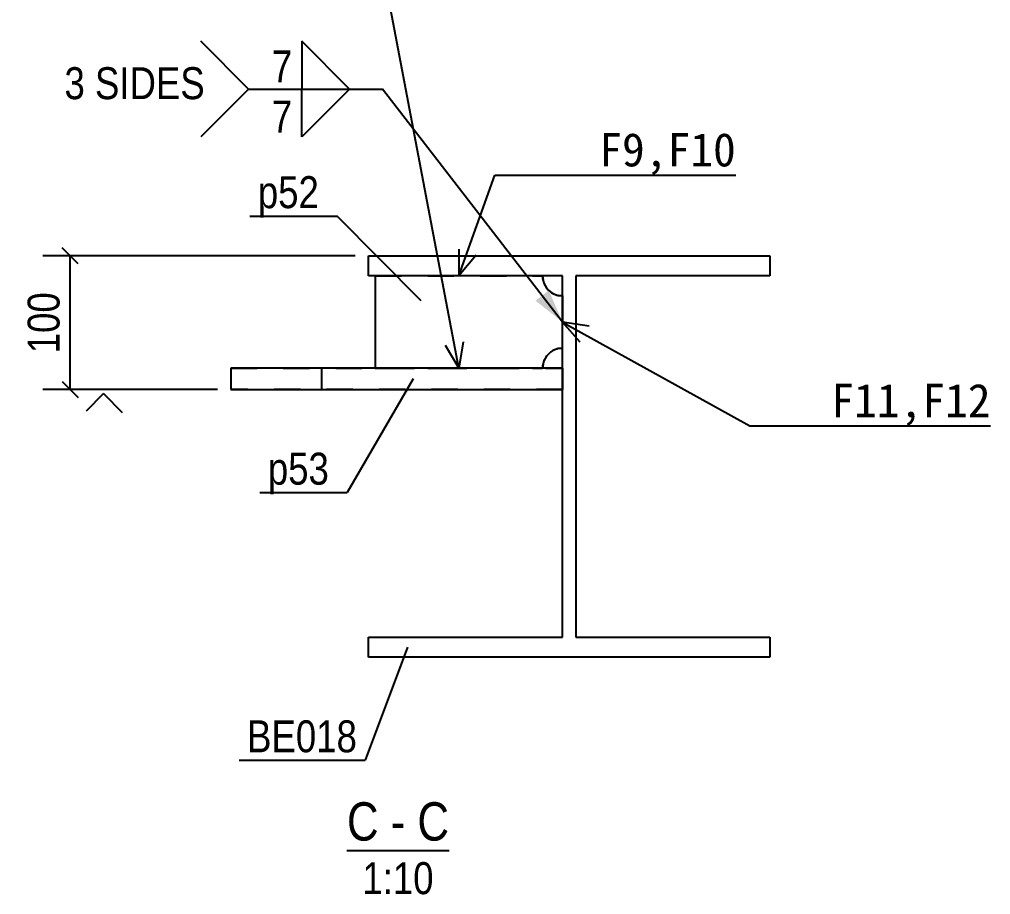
# Model space of a CAD drawing. Header units: millimetres. Extents: x -541 to 54, y -143 to 278.
# Drawn here: x -180 to -107.5, y 7.3 to 72.7 of the extents above; entities that cross this region are included whole.
import ezdxf

# ---------------------------------------------------------------- set-up
doc = ezdxf.new("R2010")
doc.units = ezdxf.units.MM
doc.linetypes.add('DXK_LINE_DOT2', pattern=[3.9198, 1.9599, -1.9599])
doc.layers.add('WELD_LABELS', color=5, linetype='Continuous')
doc.styles.add('Arial Narrow', font='ARIALN.TTF', dxfattribs={"height": 0.2})

# ---------------------------------------------------------------- blocks, each defined once
blk = doc.blocks.new('Unknown-234527772-13 - 2162')
at = {"color": 6, "linetype": 'Continuous'}
blk.add_line((-155.569, 10.579), (-147.931, 10.579), dxfattribs=at)
at = {"color": 0, "linetype": 'Continuous'}
for points in [[(-153.196, 11.329), (-153.196, 14.329), (-155.569, 14.329), (-155.569, 11.329)], [(-151.204, 11.329), (-151.204, 14.329), (-152.296, 14.329), (-152.296, 11.329)], [(-147.931, 11.329), (-147.931, 14.329), (-150.304, 14.329), (-150.304, 11.329)], [(-149.084, 7.329), (-149.084, 9.829), (-154.416, 9.829), (-154.416, 7.329)]]:
    blk.add_wipeout(points, dxfattribs=at)
at = {"color": 6, "linetype": 'Continuous', "style": 'Arial Narrow'}
for s, height, p in [('C', 2.863, (-155.569, 11.329)), ('C', 2.863, (-150.304, 11.329)), ('-', 2.863, (-152.296, 11.329)), ('1:10', 2.3861, (-154.416, 7.329))]:
    blk.add_text(s, height=height, dxfattribs=at).set_placement(p)
blk = doc.blocks.new('Part-234527772-2163 - 2162')
at = {"color": 2, "linetype": 'Continuous'}
for p, q in [((-153.45, 53.529), (-153.45, 46.629)), ((-140.912, 53.195), (-140.95, 53.529)), ((-139.45, 52.029), (-139.784, 52.066)), ((-139.784, 48.091), (-139.45, 48.129)), ((-140.95, 46.629), (-140.912, 46.962))]:
    blk.add_line(p, q, dxfattribs=at)
at = {"color": 7, "linetype": 'DXK_LINE_DOT2'}
for p, q in [((-153.45, 53.529), (-140.95, 53.529)), ((-140.95, 53.529), (-140.912, 53.195)), ((-139.784, 52.066), (-139.45, 52.029)), ((-139.45, 52.029), (-139.45, 48.129)), ((-139.45, 48.129), (-139.784, 48.091)), ((-153.45, 46.629), (-140.95, 46.629)), ((-140.912, 46.962), (-140.95, 46.629))]:
    blk.add_line(p, q, dxfattribs=at)
at = {"color": 2, "linetype": 'Continuous'}
for centre, start, end in [((-139.45, 53.529), 192.85714, 257.14286), ((-139.45, 46.629), 102.85714, 167.14286)]:
    blk.add_arc(centre, 1.5, start, end, dxfattribs=at)
at = {"color": 7, "linetype": 'DXK_LINE_DOT2'}
for centre, start, end in [((-139.45, 53.529), 192.85714, 257.14286), ((-139.45, 46.629), 102.85714, 167.14286)]:
    blk.add_arc(centre, 1.5, start, end, dxfattribs=at)
blk = doc.blocks.new('Part-234527772-2164 - 2162')
at = {"color": 7, "linetype": 'DXK_LINE_DOT2'}
for p, q in [((-164.25, 46.629), (-139.45, 46.629)), ((-157.475, 46.629), (-157.475, 45.029)), ((-139.45, 46.629), (-139.45, 45.029)), ((-139.45, 45.029), (-164.25, 45.029))]:
    blk.add_line(p, q, dxfattribs=at)
at = {"color": 2, "linetype": 'Continuous'}
for p, q in [((-139.45, 46.629), (-164.25, 46.629)), ((-164.25, 46.629), (-164.25, 45.029)), ((-139.45, 45.029), (-139.45, 46.629)), ((-164.25, 45.029), (-139.45, 45.029)), ((-173.762, 44.729), (-175.062, 43.429)), ((-173.762, 44.729), (-172.362, 43.329))]:
    blk.add_line(p, q, dxfattribs=at)
blk = doc.blocks.new('Part-234527772-2167 - 2162')
at = {"color": 2, "linetype": 'Continuous'}
for p, q in [((-153.95, 55.029), (-123.95, 55.029)), ((-153.95, 53.529), (-153.95, 55.029)), ((-123.95, 55.029), (-123.95, 53.529)), ((-139.45, 53.529), (-153.95, 53.529)), ((-139.45, 26.529), (-139.45, 53.529)), ((-123.95, 53.529), (-138.45, 53.529)), ((-138.45, 53.529), (-138.45, 26.529)), ((-153.95, 25.029), (-153.95, 26.529)), ((-153.95, 26.529), (-139.45, 26.529)), ((-138.45, 26.529), (-123.95, 26.529)), ((-123.95, 26.529), (-123.95, 25.029)), ((-123.95, 25.029), (-153.95, 25.029))]:
    blk.add_line(p, q, dxfattribs=at)
blk = doc.blocks.new('StraightDimension-234527772-2792 - 2162')
at = {"color": 7, "linetype": 'Continuous'}
for p, q in [((-175.65, 54.429), (-176.85, 55.629)), ((-154.95, 55.029), (-178.3, 55.029)), ((-176.25, 45.029), (-176.25, 55.029)), ((-165.25, 45.029), (-178.3, 45.029)), ((-176.85, 45.629), (-175.65, 44.429))]:
    blk.add_line(p, q, dxfattribs=at)
at = {"color": 0}
blk.add_wipeout([(-176.55, 52.814), (-180.05, 52.814), (-180.05, 47.243), (-176.55, 47.243)], dxfattribs=at)
at = {"color": 4, "style": 'Arial Narrow'}
blk.add_text('100', height=2.3861, rotation=90.00021, dxfattribs=at).set_placement((-177.05, 47.743))
blk = doc.blocks.new('Mark-234527772-2181 - 2162')
at = {"color": 7, "linetype": 'Continuous'}
for p in [(-150.61, 45.829), (-162.081, 37.329)]:
    blk.add_line(p, (-155.561, 37.329), dxfattribs=at)
at = {"color": 0}
blk.add_wipeout([(-156.911, 37.929), (-156.911, 40.429), (-161.481, 40.429), (-161.481, 37.929)], dxfattribs=at)
blk.add_wipeout([(-156.911, 37.929), (-156.911, 40.429), (-161.481, 40.429), (-161.481, 37.929)], dxfattribs=at)
at = {"color": 3, "style": 'Arial Narrow'}
blk.add_text('p53', height=2.3861, dxfattribs=at).set_placement((-161.481, 37.929))
blk = doc.blocks.new('Mark-234527772-2184 - 2162')
at = {"color": 7, "linetype": 'Continuous'}
for p in [(-151.039, 25.779), (-163.632, 17.329)]:
    blk.add_line(p, (-154.21, 17.329), dxfattribs=at)
at = {"color": 0}
blk.add_wipeout([(-154.81, 17.929), (-154.81, 20.429), (-163.032, 20.429), (-163.032, 17.929)], dxfattribs=at)
blk.add_wipeout([(-154.81, 17.929), (-154.81, 20.429), (-163.032, 20.429), (-163.032, 17.929)], dxfattribs=at)
at = {"color": 3, "style": 'Arial Narrow'}
blk.add_text('BE018', height=2.3861, dxfattribs=at).set_placement((-163.032, 17.929))
blk = doc.blocks.new('Mark-234527772-2178 - 2162')
at = {"color": 7, "linetype": 'Continuous'}
for p in [(-162.829, 57.99), (-150.02, 51.67)]:
    blk.add_line(p, (-156.309, 57.99), dxfattribs=at)
at = {"color": 0}
blk.add_wipeout([(-157.659, 58.59), (-157.659, 61.09), (-162.229, 61.09), (-162.229, 58.59)], dxfattribs=at)
blk.add_wipeout([(-157.659, 58.59), (-157.659, 61.09), (-162.229, 61.09), (-162.229, 58.59)], dxfattribs=at)
at = {"color": 3, "style": 'Arial Narrow'}
blk.add_text('p52', height=2.3861, dxfattribs=at).set_placement((-162.229, 58.59))
blk = doc.blocks.new('WeldMark-234527772-3970 - 2162')
at = {"linetype": 'Continuous'}
blk.add_hatch(color=3, dxfattribs=at).paths.add_polyline_path([(-140.485, 52.439), (-139.45, 50.079), (-141.474, 51.674)])
at = {"color": 3, "linetype": 'Continuous'}
for p, q in [((-162.929, 67.484), (-166.501, 71.055)), ((-155.37, 67.484), (-158.942, 71.055)), ((-158.942, 71.055), (-158.942, 67.484)), ((-162.929, 67.484), (-166.501, 63.912)), ((-158.942, 67.484), (-155.37, 67.484)), ((-158.942, 67.484), (-155.37, 67.484)), ((-155.37, 67.484), (-158.942, 63.912)), ((-158.942, 63.912), (-158.942, 67.484)), ((-139.45, 50.079), (-152.906, 67.484))]:
    blk.add_line(p, q, dxfattribs=at)
at = {"color": 0}
blk.add_wipeout([(-159.456, 67.784), (-159.456, 70.684), (-161.379, 70.684), (-161.379, 67.784)], dxfattribs=at)
at = {"color": 0, "linetype": 'Continuous'}
blk.add_wipeout([(-159.456, 64.034), (-159.456, 66.934), (-161.379, 66.934), (-161.379, 64.034)], dxfattribs=at)
at = {"color": 3, "linetype": 'Continuous'}
blk.add_line((-162.929, 67.484), (-152.906, 67.484), dxfattribs=at)
at = {"color": 3, "style": 'Arial Narrow'}
blk.add_text('7', height=2.386, dxfattribs=at).set_placement((-161.179, 67.984))
at = {"color": 3, "linetype": 'Continuous', "style": 'Arial Narrow'}
blk.add_text('7', height=2.386, dxfattribs=at).set_placement((-161.179, 64.234))
at = {"color": 0, "linetype": 'Continuous'}
blk.add_wipeout([(-166.179, 66.734), (-166.179, 69.234), (-176.682, 69.234), (-176.682, 66.734)], dxfattribs=at)
blk.add_wipeout([(-166.179, 66.734), (-166.179, 69.234), (-176.682, 69.234), (-176.682, 66.734)], dxfattribs=at)
at = {"color": 3, "linetype": 'Continuous', "style": 'Arial Narrow'}
blk.add_text('3 SIDES', height=2.3861, dxfattribs=at).set_placement((-176.682, 66.734))

msp = doc.modelspace()

# ---------------------------------------------------------------- linework, layer by layer
at = {"layer": 'WELD_LABELS', "color": 5}
for p, q in [((-148.224, 48.347), (-147.2, 46.629)), ((-146.876, 48.602), (-147.2, 46.629)), ((-125.458, 42.318), (-107.458, 42.318))]:
    msp.add_line(p, q, dxfattribs=at)

# ---------------------------------------------------------------- block references
for name in ['Part-234527772-2167 - 2162', 'Part-234527772-2163 - 2162', 'Part-234527772-2164 - 2162', 'Unknown-234527772-13 - 2162']:
    msp.add_blockref(name, (0, 0))

# ---------------------------------------------------------------- texts
at = {"layer": 'WELD_LABELS', "color": 5, "char_height": 2.5, "attachment_point": 9}
for s, insert in [('F9,F10', (-126.504, 61.061)), ('F11,F12', (-107.458, 42.318))]:
    msp.add_mtext(s, dxfattribs=dict(at, insert=insert))

# ---------------------------------------------------------------- next in the draw order: block references
for name in ['StraightDimension-234527772-2792 - 2162', 'Mark-234527772-2184 - 2162']:
    msp.add_blockref(name, (0, 0))

# ---------------------------------------------------------------- next in the draw order: block references
for name in ['Mark-234527772-2178 - 2162', 'Mark-234527772-2181 - 2162']:
    msp.add_blockref(name, (0, 0))

# ---------------------------------------------------------------- next in the draw order: block references
msp.add_blockref('WeldMark-234527772-3970 - 2162', (0, 0))

# ---------------------------------------------------------------- next in the draw order: linework, layer by layer
at = {"layer": 'WELD_LABELS', "color": 5}
for p, q in [((-147.2, 46.629), (-153.91, 81.998)), ((-147.2, 53.529), (-144.504, 61.061)), ((-144.504, 61.061), (-126.504, 61.061)), ((-147.213, 55.529), (-147.2, 53.529)), ((-145.921, 55.066), (-147.2, 53.529)), ((-137.474, 49.767), (-139.45, 50.079)), ((-138.14, 48.568), (-139.45, 50.079)), ((-139.45, 50.079), (-125.458, 42.318))]:
    msp.add_line(p, q, dxfattribs=at)

doc.saveas('drawing.dxf')
